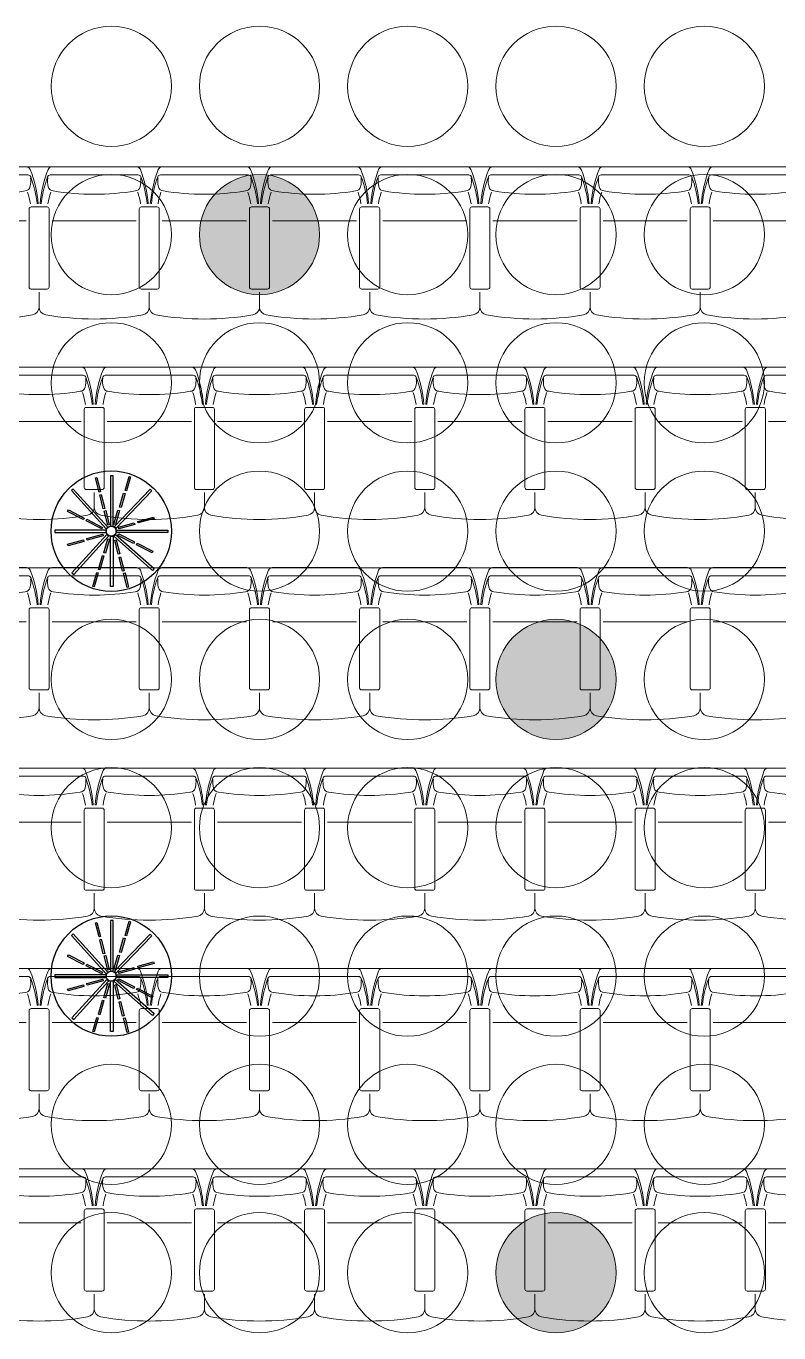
# Model space of a CAD drawing. Header units: millimetres. Extents: x 809 to 8159, y 33 to 4533.
# Drawn here: x 5544 to 5920, y 3067 to 3719 of the extents above; entities that cross this region are included whole.
import ezdxf

# ---------------------------------------------------------------- set-up
doc = ezdxf.new("R2010")
doc.units = ezdxf.units.MM
doc.layers.add('03 MENFEZ', color=3, linetype='Continuous')
for name, color, linetype, lineweight in [('AHŞAP KONFERANS SALONU TAVAN', 6, 'Continuous', 0), ('AYDINLATMA', 61, 'Continuous', 0), ('MERDIVEN', 4, 'Continuous', 0), ('TEFRİŞ', 130, 'Continuous', 0)]:
    doc.layers.add(name, color=color, linetype=linetype, lineweight=lineweight)

# ---------------------------------------------------------------- blocks, each defined once
blk = doc.blocks.new('koltuk')
at = {"layer": 'TEFRİŞ'}
for p, q in [((36201.1633, -102073.6816), (36201.1633, -102073.7616)), ((36201.1733, -102073.6716), (36201.5633, -102073.6716)), ((36201.5733, -102073.6816), (36201.5733, -102073.7616)), ((36201.5883, -102073.7216), (36201.6627, -102073.7216)), ((36200.9633, -102074.2083), (36200.9633, -102073.7848)), ((36201.0035, -102074.2162), (36201.0035, -102073.7769)), ((36201.1733, -102073.7716), (36201.5633, -102073.7716)), ((36201.2333, -102074.2066), (36201.2333, -102073.7866)), ((36201.1633, -102074.3116), (36201.1633, -102074.2316)), ((36201.1733, -102074.2216), (36201.5633, -102074.2216)), ((36201.5733, -102074.3116), (36201.5733, -102074.2316)), ((36201.5883, -102074.2716), (36201.6627, -102074.2716)), ((36201.1733, -102074.3216), (36201.5633, -102074.3216))]:
    blk.add_line(p, q, dxfattribs=at)
for centre, radius, start, end in [((36201.1733, -102073.6816), 0.01, 90, 180), ((36201.5633, -102073.6816), 0.01, 0, 90), ((36201.6627, -102073.7616), 0.04, 10.39317, 90), ((36200.9833, -102073.7848), 0.02, 111.52683, 180), ((36201.1939, -102074.3186), 0.5938, 94.39889, 111.52683), ((36201.0175, -102073.7769), 0.014, 110.34018, 180), ((36201.211, -102074.299), 0.5708, 96.30404, 110.34018), ((36201.0333, -102073.8794), 0.1161, 75.09503, 97.2992), ((36201.0583, -102073.7918), 0.025, 0, 78.80738), ((36201.194, -102074.0817), 0.3196, 98.20943, 109.0644), ((36201.1733, -102073.7616), 0.01, 180, 270), ((36201.5633, -102073.7616), 0.01, 270, 0), ((36200.2769, -102073.9966), 1.4456, 350.35405, 9.64595), ((36199.8331, -102073.9966), 1.2669, 350.69919, 9.30081), ((36200.9833, -102074.2083), 0.02, 180, 248.47317), ((36201.1939, -102073.6745), 0.5938, 248.47317, 265.60111), ((36201.0175, -102074.2162), 0.014, 180, 249.65982), ((36201.211, -102073.6941), 0.5708, 249.65982, 263.69596), ((36201.0333, -102074.1137), 0.1161, 262.7008, 284.90497), ((36201.0583, -102074.2013), 0.025, 281.19262, 0), ((36201.194, -102073.9114), 0.3196, 250.9356, 261.79057), ((36201.1733, -102074.2316), 0.01, 90, 180), ((36201.5633, -102074.2316), 0.01, 0, 90), ((36201.6627, -102074.2316), 0.04, 270, 349.60683), ((36201.1733, -102074.3116), 0.01, 180, 270), ((36201.5633, -102074.3116), 0.01, 270, 0)]:
    blk.add_arc(centre, radius, start, end, dxfattribs=at)
blk = doc.blocks.new('rthrhrtrtrhrh')
at = {"layer": 'TEFRİŞ'}
for p in [(-12.7409, -2.0092), (-10.7409, -2.0092), (-8.7409, -2.0092), (-13.7409, -2.2842), (-11.7409, -2.2842), (-9.7409, -2.2842), (-12.7409, -2.5592), (-10.7409, -2.5592), (-8.7409, -2.5592), (-13.7409, -2.8342), (-11.7409, -2.8342), (-9.7409, -2.8342), (-12.7409, -3.1092), (-10.7409, -3.1092), (-8.7409, -3.1092), (-13.7409, -3.3842), (-11.7409, -3.3842), (-9.7409, -3.3842), (-12.7409, -3.6592), (-10.7409, -3.6592), (-8.7409, -3.6592), (-13.7409, -3.9342), (-11.7409, -3.9342), (-9.7409, -3.9342), (-12.7409, -4.2092), (-10.7409, -4.2092), (-8.7409, -4.2092), (-13.7409, -4.4842), (-11.7409, -4.4842), (-9.7409, -4.4842), (-12.7409, -4.7592), (-10.7409, -4.7592), (-8.7409, -4.7592), (-13.7409, -5.0342), (-11.7409, -5.0342), (-9.7409, -5.0342), (-12.7409, -5.3092), (-10.7409, -5.3092), (-8.7409, -5.3092), (-13.7409, -5.5842), (-11.7409, -5.5842), (-9.7409, -5.5842), (-12.7409, -5.8592), (-10.7409, -5.8592), (-8.7409, -5.8592), (-13.7409, -6.1342), (-11.7409, -6.1342), (-9.7409, -6.1342)]:
    blk.add_blockref('koltuk', p, dxfattribs=at)
blk = doc.blocks.new('RTHRTHRTRTHRHRTH')
at = {"layer": 'AHŞAP KONFERANS SALONU TAVAN'}
for centre in [(39993.25, -4918.69), (40067.25, -4918.69), (40141.25, -4918.69), (40215.25, -4918.69), (40289.25, -4918.69), (39993.25, -4992.69), (40141.25, -4992.69), (40215.25, -4992.69), (40289.25, -4992.69), (39993.25, -5066.69), (40067.25, -5066.69), (40141.25, -5066.69), (40215.25, -5066.69), (40289.25, -5066.69), (40067.25, -5140.69), (40141.25, -5140.69), (40215.25, -5140.69), (40289.25, -5140.69), (39993.25, -5214.69), (40067.25, -5214.69), (40141.25, -5214.69), (40289.25, -5214.69), (39993.25, -5288.69), (40067.25, -5288.69), (40141.25, -5288.69), (40215.25, -5288.69), (40289.25, -5288.69), (40067.25, -5362.73), (40141.25, -5362.73), (40215.25, -5362.73), (40289.25, -5362.73), (39993.25, -5436.73), (40067.25, -5436.73), (40141.25, -5436.73), (40215.25, -5436.73), (40289.25, -5436.73), (39993.25, -5510.73), (40067.25, -5510.73), (40141.25, -5510.73), (40289.25, -5510.73)]:
    blk.add_circle(centre, 30, dxfattribs=at)
blk = doc.blocks.new('errrgregyttyjtj')
at = {"layer": '03 MENFEZ', "elevation": 0}
for points in [[(38705.42, -1575.49), (38706.17, -1575.31), (38707.94, -1582.37), (38707.19, -1582.56)], [(38712.88, -1599.64), (38714.29, -1599.64), (38714.29, -1574.44), (38712.88, -1574.44)], [(38722.2, -1574.77), (38722.95, -1574.97), (38720.99, -1581.99), (38720.24, -1581.78)], [(38711.68, -1600.1), (38694.3, -1581.07), (38693.41, -1581.88), (38710.79, -1600.92)], [(38707.57, -1583.94), (38708.31, -1583.76), (38710.08, -1590.82), (38709.33, -1591.01)], [(38714.88, -1599.73), (38732.75, -1581.15), (38733.62, -1581.99), (38715.75, -1600.56)], [(38719.46, -1583.09), (38720.21, -1583.29), (38718.25, -1590.3), (38717.5, -1590.1)], [(38699.33, -1596.33), (38691.5, -1592.28), (38691.92, -1591.48), (38699.74, -1595.54)], [(38708.52, -1600.98), (38700.7, -1596.93), (38701.11, -1596.14), (38708.93, -1600.19)], [(38709.83, -1592.05), (38710.58, -1591.86), (38712.34, -1598.93), (38711.59, -1599.11)], [(38716.62, -1591.61), (38717.36, -1591.82), (38715.4, -1598.83), (38714.66, -1598.63)], [(38726.55, -1597.21), (38734.44, -1595.03), (38734.66, -1595.84), (38726.77, -1598.01)], [(38710.88, -1601.53), (38685.1, -1601.53), (38685.1, -1602.74), (38710.88, -1602.74)], [(38711.05, -1603.82), (38693.71, -1622.89), (38694.6, -1623.7), (38711.94, -1604.63)], [(38701.14, -1605.78), (38709.03, -1603.6), (38709.25, -1604.41), (38701.36, -1606.59)], [(38715.37, -1603.74), (38734.69, -1620.8), (38733.89, -1621.71), (38714.57, -1604.64)], [(38715.75, -1601.53), (38741.52, -1601.53), (38741.52, -1602.74), (38715.75, -1602.74)], [(38724.46, -1608.28), (38716.64, -1604.22), (38717.05, -1603.43), (38724.87, -1607.48)], [(38716.93, -1600.07), (38724.82, -1597.89), (38725.04, -1598.7), (38717.15, -1600.87)], [(38691.52, -1608.64), (38699.41, -1606.46), (38699.64, -1607.27), (38691.74, -1609.44)], [(38711.63, -1605.85), (38712.37, -1606.05), (38710.41, -1613.07), (38709.66, -1612.86)], [(38712.88, -1604.56), (38714.29, -1604.56), (38714.29, -1629.76), (38712.88, -1629.76)], [(38715.05, -1606.57), (38715.8, -1606.39), (38717.56, -1613.45), (38716.82, -1613.64)], [(38733.65, -1612.93), (38725.83, -1608.88), (38726.24, -1608.08), (38734.06, -1612.14)], [(38708.89, -1614.17), (38709.63, -1614.37), (38707.67, -1621.38), (38706.92, -1621.18)], [(38717.19, -1615.02), (38717.94, -1614.84), (38719.71, -1621.9), (38718.96, -1622.09)], [(38706.04, -1622.7), (38706.78, -1622.9), (38704.82, -1629.91), (38704.08, -1629.71)], [(38719.46, -1623.13), (38720.21, -1622.94), (38721.97, -1630.01), (38721.22, -1630.19)], [(38705.42, -1797.49), (38706.17, -1797.31), (38707.94, -1804.37), (38707.19, -1804.56)], [(38712.88, -1821.64), (38714.29, -1821.64), (38714.29, -1796.44), (38712.88, -1796.44)], [(38722.2, -1796.77), (38722.95, -1796.97), (38720.99, -1803.99), (38720.24, -1803.78)], [(38711.68, -1822.1), (38694.3, -1803.07), (38693.41, -1803.88), (38710.79, -1822.92)], [(38707.57, -1805.94), (38708.31, -1805.76), (38710.08, -1812.82), (38709.33, -1813.01)], [(38714.88, -1821.73), (38732.75, -1803.15), (38733.62, -1803.99), (38715.75, -1822.56)], [(38719.46, -1805.09), (38720.21, -1805.29), (38718.25, -1812.3), (38717.5, -1812.1)], [(38699.33, -1818.33), (38691.5, -1814.28), (38691.92, -1813.48), (38699.74, -1817.54)], [(38708.52, -1822.98), (38700.7, -1818.93), (38701.11, -1818.14), (38708.93, -1822.19)], [(38709.83, -1814.05), (38710.58, -1813.86), (38712.34, -1820.93), (38711.59, -1821.11)], [(38716.62, -1813.61), (38717.36, -1813.82), (38715.4, -1820.83), (38714.66, -1820.63)], [(38726.55, -1819.21), (38734.44, -1817.03), (38734.66, -1817.84), (38726.77, -1820.01)], [(38710.88, -1823.53), (38685.1, -1823.53), (38685.1, -1824.74), (38710.88, -1824.74)], [(38701.14, -1827.78), (38709.03, -1825.6), (38709.25, -1826.41), (38701.36, -1828.59)], [(38715.75, -1823.53), (38741.52, -1823.53), (38741.52, -1824.74), (38715.75, -1824.74)], [(38724.46, -1830.28), (38716.64, -1826.22), (38717.05, -1825.43), (38724.87, -1829.48)], [(38716.93, -1822.07), (38724.82, -1819.89), (38725.04, -1820.7), (38717.15, -1822.87)], [(38691.52, -1830.64), (38699.41, -1828.46), (38699.64, -1829.27), (38691.74, -1831.44)], [(38711.05, -1825.82), (38693.71, -1844.89), (38694.6, -1845.7), (38711.94, -1826.63)], [(38711.63, -1827.85), (38712.37, -1828.05), (38710.41, -1835.07), (38709.66, -1834.86)], [(38712.88, -1826.56), (38714.29, -1826.56), (38714.29, -1851.76), (38712.88, -1851.76)], [(38715.37, -1825.74), (38734.69, -1842.8), (38733.89, -1843.71), (38714.57, -1826.64)], [(38715.05, -1828.57), (38715.8, -1828.39), (38717.56, -1835.45), (38716.82, -1835.64)], [(38733.65, -1834.93), (38725.83, -1830.88), (38726.24, -1830.08), (38734.06, -1834.14)], [(38708.89, -1836.17), (38709.63, -1836.37), (38707.67, -1843.38), (38706.92, -1843.18)], [(38717.19, -1837.02), (38717.94, -1836.84), (38719.71, -1843.9), (38718.96, -1844.09)], [(38706.04, -1844.7), (38706.78, -1844.9), (38704.82, -1851.91), (38704.08, -1851.71)], [(38719.46, -1845.13), (38720.21, -1844.94), (38721.97, -1852.01), (38721.22, -1852.19)]]:
    blk.add_lwpolyline(points, close=True, dxfattribs=at)
at = {"layer": '03 MENFEZ'}
for centre, radius in [((38713.31, -1602.1), 30.05), ((38713.31, -1602.1), 2.5), ((38713.31, -1824.1), 30.05), ((38713.31, -1824.1), 2.5)]:
    blk.add_circle(centre, radius, dxfattribs=at)
blk = doc.blocks.new('AYDINLATMA ARMATÜR')
at = {"layer": 'AYDINLATMA'}
h = blk.add_hatch(color=256, dxfattribs=at)
h.dxf.hatch_style = 1
edge = h.paths.add_edge_path()
edge.add_arc((37838.26, -6234.41), 30, 0, 360)
blk.add_circle((37838.26, -6234.41), 30, dxfattribs=at)
blk = doc.blocks.new('ERGYTHTYJTTTYJTYJ')
at = {"layer": 'AYDINLATMA'}
for p in [(-222, 1258.04), (-74, 1036.04), (-74, 740)]:
    blk.add_blockref('AYDINLATMA ARMATÜR', p, dxfattribs=at)

msp = doc.modelspace()

# ---------------------------------------------------------------- linework, layer by layer
at = {"layer": 'MERDIVEN'}
for p, q in [((5435.31, 3648.67), (7012.81, 3648.67)), ((5301.83, 3548.67), (7128.79, 3548.67)), ((5251.83, 3448.67), (7178.79, 3448.67)), ((5251.83, 3348.67), (7188.79, 3348.67)), ((5251.83, 3248.67), (7178.79, 3248.67)), ((5251.83, 3148.67), (7178.79, 3148.67))]:
    msp.add_line(p, q, dxfattribs=at)

# ---------------------------------------------------------------- block references
at = {"layer": '03 MENFEZ'}
msp.add_blockref('errrgregyttyjtj', (-33127, 5068.99), dxfattribs=at)
at = {"layer": 'AHŞAP KONFERANS SALONU TAVAN'}
msp.add_blockref('RTHRTHRTRTHRHRTH', (-34406.95, 8607.59), dxfattribs=at)
at = {"layer": 'AYDINLATMA'}
msp.add_blockref('ERGYTHTYJTTTYJTYJ', (-31955.96, 8591.27), dxfattribs=at)
at = {"layer": 'TEFRİŞ', "xscale": 100, "yscale": 100, "zscale": 100, "rotation": 270}
msp.add_blockref('rthrhrtrtrhrh', (10213535.88, 3622370.92), dxfattribs=at)

doc.saveas('drawing.dxf')
